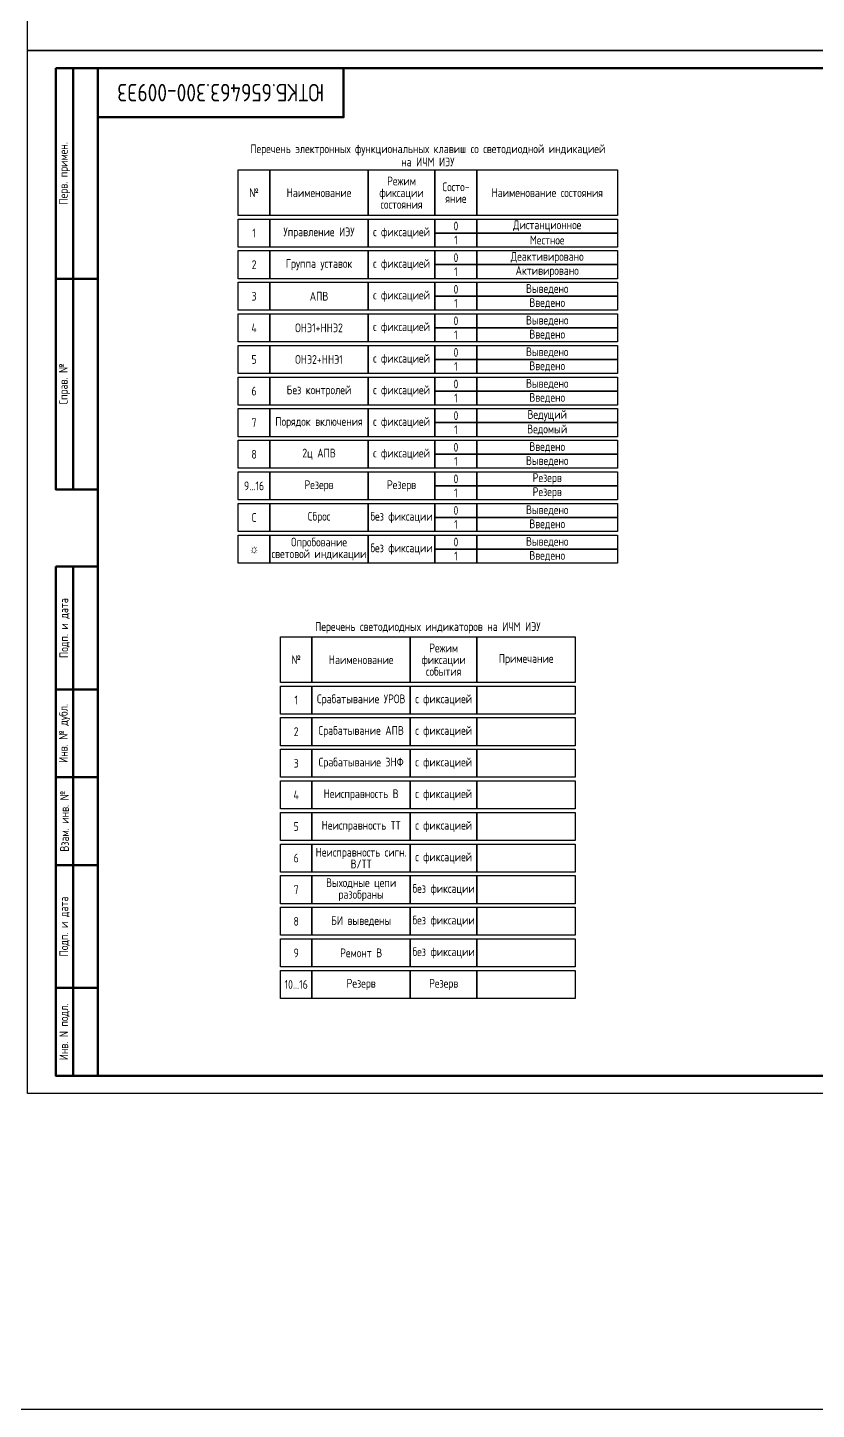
# Model space of a CAD drawing. Header units: millimetres. Extents: x -936 to 3453, y -90 to 618.
# Drawn here: x 0 to 224.7, y -90 to 303.5 of the extents above; entities that cross this region are included whole.
import ezdxf

# ---------------------------------------------------------------- set-up
doc = ezdxf.new("R2010")
doc.units = ezdxf.units.MM
doc.styles.add('Gost_type_A', font='GOST_0.TTF')

# ---------------------------------------------------------------- blocks, each defined once
blk = doc.blocks.new('Штамп угловой верхний')
at = {"lineweight": 50}
blk.add_lwpolyline([(0, 0), (70, 0), (70, -14), (0, -14)], close=True, dxfattribs=at)
blk = doc.blocks.new('Формат_А3')
blk.add_lwpolyline([(-420, 297), (0, 297), (0, 0), (-420, 0)], close=True)
at = {"lineweight": 50}
blk.add_lwpolyline([(-400, 292), (-5, 292), (-5, 5), (-400, 5)], close=True, dxfattribs=at)
blk = doc.blocks.new('Штамп левый верхний')
at = {"lineweight": 50}
for points in [[(-12, 0), (-7, 0), (-7, -60), (-12, -60)], [(-7, 0), (0, 0), (0, -60), (-7, -60)], [(-12, -60), (-7, -60), (-7, -120), (-12, -120)], [(-7, -60), (0, -60), (0, -120), (-7, -120)]]:
    blk.add_lwpolyline(points, close=True, dxfattribs=at)
at = {"char_height": 2.5, "width": 60, "attachment_point": 5, "rotation": 90, "style": 'Gost_type_A'}
for s, insert in [('Перв. примен.', (-9.5, -30)), ('Справ. №', (-9.5, -90))]:
    blk.add_mtext(s, dxfattribs=dict(at, insert=insert))
blk = doc.blocks.new('Штамп левый нижний')
at = {"lineweight": 50}
for points in [[(-12, 145), (-7, 145), (-7, 110), (-12, 110)], [(-7, 145), (0, 145), (0, 110), (-7, 110)], [(-12, 110), (-7, 110), (-7, 85), (-12, 85)], [(-7, 110), (0, 110), (0, 85), (-7, 85)], [(-12, 85), (-7, 85), (-7, 60), (-12, 60)], [(-7, 85), (0, 85), (0, 60), (-7, 60)], [(-12, 60), (-7, 60), (-7, 25), (-12, 25)], [(-7, 60), (0, 60), (0, 25), (-7, 25)], [(-12, 25), (-7, 25), (-7, 0), (-12, 0)], [(-7, 25), (0, 25), (0, 0), (-7, 0)]]:
    blk.add_lwpolyline(points, close=True, dxfattribs=at)
at = {"char_height": 2.5, "attachment_point": 5, "rotation": 90, "style": 'Gost_type_A'}
for s, insert, width in [('Подп. и дата', (-9.5, 127.5), 35), ('Инв. № дубл.', (-9.5, 97.5), 25), ('Взам. инв. №', (-9.5, 72.5), 25), ('Подп. и дата', (-9.5, 42.5), 35), ('Инв. N подл.', (-9.5, 12.5), 25)]:
    blk.add_mtext(s, dxfattribs=dict(at, insert=insert, width=width))

msp = doc.modelspace()

# ---------------------------------------------------------------- linework, layer by layer
for points in [[(-936, 618), (3453, 618), (3453, -90), (-936, -90)], [(0, 513), (801, 513), (801, 297), (0, 297)], [(60, 263), (69, 263), (69, 250), (60, 250)], [(69, 263), (97, 263), (97, 250), (69, 250)], [(97, 263), (116, 263), (116, 250), (97, 250)], [(116, 263), (128, 263), (128, 250), (116, 250)], [(128, 263), (168, 263), (168, 250), (128, 250)], [(60, 249), (69, 249), (69, 241), (60, 241)], [(69, 249), (97, 249), (97, 241), (69, 241)], [(97, 249), (116, 249), (116, 241), (97, 241)], [(116, 249), (128, 249), (128, 245), (116, 245)], [(128, 249), (168, 249), (168, 245), (128, 245)], [(116, 245), (128, 245), (128, 241), (116, 241)], [(128, 245), (168, 245), (168, 241), (128, 241)], [(60, 240), (69, 240), (69, 232), (60, 232)], [(69, 240), (97, 240), (97, 232), (69, 232)], [(97, 240), (116, 240), (116, 232), (97, 232)], [(116, 240), (128, 240), (128, 236), (116, 236)], [(128, 240), (168, 240), (168, 236), (128, 236)], [(116, 236), (128, 236), (128, 232), (116, 232)], [(128, 236), (168, 236), (168, 232), (128, 232)], [(60, 231), (69, 231), (69, 223), (60, 223)], [(69, 231), (97, 231), (97, 223), (69, 223)], [(97, 231), (116, 231), (116, 223), (97, 223)], [(116, 231), (128, 231), (128, 227), (116, 227)], [(128, 231), (168, 231), (168, 227), (128, 227)], [(116, 227), (128, 227), (128, 223), (116, 223)], [(128, 227), (168, 227), (168, 223), (128, 223)], [(60, 222), (69, 222), (69, 214), (60, 214)], [(69, 222), (97, 222), (97, 214), (69, 214)], [(97, 222), (116, 222), (116, 214), (97, 214)], [(116, 222), (128, 222), (128, 218), (116, 218)], [(128, 222), (168, 222), (168, 218), (128, 218)], [(116, 218), (128, 218), (128, 214), (116, 214)], [(128, 218), (168, 218), (168, 214), (128, 214)], [(60, 213), (69, 213), (69, 205), (60, 205)], [(69, 213), (97, 213), (97, 205), (69, 205)], [(97, 213), (116, 213), (116, 205), (97, 205)], [(116, 213), (128, 213), (128, 209), (116, 209)], [(128, 213), (168, 213), (168, 209), (128, 209)], [(116, 209), (128, 209), (128, 205), (116, 205)], [(128, 209), (168, 209), (168, 205), (128, 205)], [(60, 204), (69, 204), (69, 196), (60, 196)], [(69, 204), (97, 204), (97, 196), (69, 196)], [(97, 204), (116, 204), (116, 196), (97, 196)], [(116, 204), (128, 204), (128, 200), (116, 200)], [(128, 204), (168, 204), (168, 200), (128, 200)], [(116, 200), (128, 200), (128, 196), (116, 196)], [(128, 200), (168, 200), (168, 196), (128, 196)], [(60, 195), (69, 195), (69, 187), (60, 187)], [(69, 195), (97, 195), (97, 187), (69, 187)], [(97, 195), (116, 195), (116, 187), (97, 187)], [(116, 195), (128, 195), (128, 191), (116, 191)], [(128, 195), (168, 195), (168, 191), (128, 191)], [(116, 191), (128, 191), (128, 187), (116, 187)], [(128, 191), (168, 191), (168, 187), (128, 187)], [(60, 186), (69, 186), (69, 178), (60, 178)], [(69, 186), (97, 186), (97, 178), (69, 178)], [(97, 186), (116, 186), (116, 178), (97, 178)], [(116, 186), (128, 186), (128, 182), (116, 182)], [(128, 186), (168, 186), (168, 182), (128, 182)], [(116, 182), (128, 182), (128, 178), (116, 178)], [(128, 182), (168, 182), (168, 178), (128, 178)], [(60, 177), (69, 177), (69, 169), (60, 169)], [(69, 177), (97, 177), (97, 169), (69, 169)], [(97, 177), (116, 177), (116, 169), (97, 169)], [(116, 177), (128, 177), (128, 173), (116, 173)], [(128, 177), (168, 177), (168, 173), (128, 173)], [(116, 173), (128, 173), (128, 169), (116, 169)], [(128, 173), (168, 173), (168, 169), (128, 169)], [(60, 168), (69, 168), (69, 160), (60, 160)], [(69, 168), (97, 168), (97, 160), (69, 160)], [(97, 168), (116, 168), (116, 160), (97, 160)], [(116, 168), (128, 168), (128, 164), (116, 164)], [(128, 168), (168, 168), (168, 164), (128, 164)], [(116, 164), (128, 164), (128, 160), (116, 160)], [(128, 164), (168, 164), (168, 160), (128, 160)], [(60, 159), (69, 159), (69, 151), (60, 151)], [(69, 159), (97, 159), (97, 151), (69, 151)], [(97, 159), (116, 159), (116, 151), (97, 151)], [(116, 159), (128, 159), (128, 155), (116, 155)], [(128, 159), (168, 159), (168, 155), (128, 155)], [(116, 155), (128, 155), (128, 151), (116, 151)], [(128, 155), (168, 155), (168, 151), (128, 151)], [(72, 130), (81, 130), (81, 117), (72, 117)], [(81, 130), (109, 130), (109, 117), (81, 117)], [(109, 130), (128, 130), (128, 117), (109, 117)], [(128, 130), (156, 130), (156, 117), (128, 117)], [(72, 116), (81, 116), (81, 108), (72, 108)], [(81, 116), (109, 116), (109, 108), (81, 108)], [(109, 116), (128, 116), (128, 108), (109, 108)], [(128, 116), (156, 116), (156, 108), (128, 108)], [(72, 107), (81, 107), (81, 99), (72, 99)], [(81, 107), (109, 107), (109, 99), (81, 99)], [(109, 107), (128, 107), (128, 99), (109, 99)], [(128, 107), (156, 107), (156, 99), (128, 99)], [(72, 98), (81, 98), (81, 90), (72, 90)], [(81, 98), (109, 98), (109, 90), (81, 90)], [(109, 98), (128, 98), (128, 90), (109, 90)], [(128, 98), (156, 98), (156, 90), (128, 90)], [(72, 89), (81, 89), (81, 81), (72, 81)], [(81, 89), (109, 89), (109, 81), (81, 81)], [(109, 89), (128, 89), (128, 81), (109, 81)], [(128, 89), (156, 89), (156, 81), (128, 81)], [(72, 80), (81, 80), (81, 72), (72, 72)], [(81, 80), (109, 80), (109, 72), (81, 72)], [(109, 80), (128, 80), (128, 72), (109, 72)], [(128, 80), (156, 80), (156, 72), (128, 72)], [(72, 71), (81, 71), (81, 63), (72, 63)], [(81, 71), (109, 71), (109, 63), (81, 63)], [(109, 71), (128, 71), (128, 63), (109, 63)], [(128, 71), (156, 71), (156, 63), (128, 63)], [(72, 62), (81, 62), (81, 54), (72, 54)], [(81, 62), (109, 62), (109, 54), (81, 54)], [(109, 62), (128, 62), (128, 54), (109, 54)], [(128, 62), (156, 62), (156, 54), (128, 54)], [(72, 53), (81, 53), (81, 45), (72, 45)], [(81, 53), (109, 53), (109, 45), (81, 45)], [(109, 53), (128, 53), (128, 45), (109, 45)], [(128, 53), (156, 53), (156, 45), (128, 45)], [(72, 44), (81, 44), (81, 36), (72, 36)], [(81, 44), (109, 44), (109, 36), (81, 36)], [(109, 44), (128, 44), (128, 36), (109, 36)], [(128, 44), (156, 44), (156, 36), (128, 36)], [(72, 35), (81, 35), (81, 27), (72, 27)], [(81, 35), (109, 35), (109, 27), (81, 27)], [(109, 35), (128, 35), (128, 27), (109, 27)], [(128, 35), (156, 35), (156, 27), (128, 27)]]:
    msp.add_lwpolyline(points, close=True)

# ---------------------------------------------------------------- block references
for name, p in [('Формат_А3', (420, 0)), ('Штамп левый верхний', (20, 292)), ('Штамп угловой верхний', (20, 292)), ('Штамп левый нижний', (20, 5))]:
    msp.add_blockref(name, p)

# ---------------------------------------------------------------- texts
at = {"insert": (55, 285), "char_height": 5, "width": 70, "attachment_point": 5, "rotation": 180, "style": 'Gost_type_A'}
msp.add_mtext('ЮТКБ.656463.300-009Э3', dxfattribs=at)
at = {"char_height": 2.5, "style": 'Gost_type_A'}
for s, insert, width, attachment_point, line_spacing_factor in [('Перечень электронных функциональных клавиш со светодиодной индикацией\\Pна ИЧМ ИЭУ', (114, 264), 108, 8, 0.9), ('Режим\\Pфиксации состояния', (106.5, 256.5), 19, 5, 0.8), ('№ ', (64.5, 256.5), 9, 5, 0.8), ('Наименование ', (83, 256.5), 28, 5, 0.8), ('Состо- яние', (122, 256.5), 12, 5, 0.8), ('Наименование состояния ', (148, 256.5), 40, 5, 0.8), ('0', (122, 247), 12, 5, 0.8), ('Дистанционное', (148, 247), 40, 5, 0.8), ('1', (64.5, 245), 9, 5, 0.8), ('Управление ИЭУ', (83, 245), 28, 5, 0.8), ('с фиксацией', (106.5, 245), 19, 5, 0.8), ('1', (122, 243), 12, 5, 0.8), ('Местное', (148, 243), 40, 5, 0.8), ('2', (64.5, 236), 9, 5, 0.8), ('Группа уставок', (83, 236), 28, 5, 0.8), ('с фиксацией', (106.5, 236), 19, 5, 0.8), ('0', (122, 238), 12, 5, 0.8), ('Деактивировано', (148, 238), 40, 5, 0.8), ('1', (122, 234), 12, 5, 0.8), ('Активировано', (148, 234), 40, 5, 0.8), ('3', (64.5, 227), 9, 5, 0.8), ('АПВ', (83, 227), 28, 5, 0.8), ('с фиксацией', (106.5, 227), 19, 5, 0.8), ('0', (122, 229), 12, 5, 0.8), ('Выведено', (148, 229), 40, 5, 0.8), ('1', (122, 225), 12, 5, 0.8), ('Введено', (148, 225), 40, 5, 0.8), ('0', (122, 220), 12, 5, 0.8), ('Выведено', (148, 220), 40, 5, 0.8), ('4', (64.5, 218), 9, 5, 0.8), ('ОНЭ1+ННЭ2 ', (83, 218), 28, 5, 0.8), ('с фиксацией', (106.5, 218), 19, 5, 0.8), ('1', (122, 216), 12, 5, 0.8), ('Введено', (148, 216), 40, 5, 0.8), ('5', (64.5, 209), 9, 5, 0.8), ('ОНЭ2+ННЭ1 ', (83, 209), 28, 5, 0.8), ('с фиксацией', (106.5, 209), 19, 5, 0.8), ('0', (122, 211), 12, 5, 0.8), ('Выведено', (148, 211), 40, 5, 0.8), ('1', (122, 207), 12, 5, 0.8), ('Введено', (148, 207), 40, 5, 0.8), ('6', (64.5, 200), 9, 5, 0.8), ('Без контролей ', (83, 200), 28, 5, 0.8), ('с фиксацией', (106.5, 200), 19, 5, 0.8), ('0', (122, 202), 12, 5, 0.8), ('Выведено', (148, 202), 40, 5, 0.8), ('1', (122, 198), 12, 5, 0.8), ('Введено', (148, 198), 40, 5, 0.8), ('0', (122, 193), 12, 5, 0.8), ('Ведущий', (148, 193), 40, 5, 0.8), ('7', (64.5, 191), 9, 5, 0.8), ('Порядок включения ', (83, 191), 28, 5, 0.8), ('с фиксацией', (106.5, 191), 19, 5, 0.8), ('1', (122, 189), 12, 5, 0.8), ('Ведомый', (148, 189), 40, 5, 0.8), ('0', (122, 184), 12, 5, 0.8), ('Введено', (148, 184), 40, 5, 0.8), ('8', (64.5, 182), 9, 5, 0.8), ('2ц АПВ ', (83, 182), 28, 5, 0.8), ('с фиксацией', (106.5, 182), 19, 5, 0.8), ('1', (122, 180), 12, 5, 0.8), ('Выведено', (148, 180), 40, 5, 0.8), ('9...16', (64.5, 173), 9, 5, 0.8), ('Резерв', (83, 173), 28, 5, 0.8), ('Резерв', (106.5, 173), 19, 5, 0.8), ('0', (122, 175), 12, 5, 0.8), ('Резерв', (148, 175), 40, 5, 0.8), ('1', (122, 171), 12, 5, 0.8), ('Резерв', (148, 171), 40, 5, 0.8), ('Сброс', (83, 164), 28, 5, 0.8), ('без фиксации', (106.5, 164), 19, 5, 0.8), ('0', (122, 166), 12, 5, 0.8), ('Выведено', (148, 166), 40, 5, 0.8), ('C', (64.5, 164), 9, 5, 0.8), ('1', (122, 162), 12, 5, 0.8), ('Введено', (148, 162), 40, 5, 0.8), ('Опробование световой индикации', (83, 155), 28, 5, 0.8), ('0', (122, 157), 12, 5, 0.8), ('Выведено', (148, 157), 40, 5, 0.8), ('☼', (64.5, 155), 9, 5, 0.8), ('без фиксации', (106.5, 155), 19, 5, 0.8), ('1', (122, 153), 12, 5, 0.8), ('Введено', (148, 153), 40, 5, 0.8), ('Перечень светодиодных индикаторов на ИЧМ ИЭУ', (114, 131), 84, 8, 0.9), ('Режим\\Pфиксации события', (118.5, 123.5), 19, 5, 0.8), ('№ ', (76.5, 123.5), 9, 5, 0.8), ('Наименование ', (95, 123.5), 28, 5, 0.8), ('Примечание', (142, 123.5), 28, 5, 0.8), ('1', (76.5, 112), 9, 5, 0.8), ('Срабатывание УРОВ', (95, 112), 28, 5, 0.8), ('с фиксацией', (118.5, 112), 19, 5, 0.8), ('2', (76.5, 103), 9, 5, 0.8), ('Срабатывание АПВ  ', (95, 103), 28, 5, 0.8), ('с фиксацией', (118.5, 103), 19, 5, 0.8), ('3', (76.5, 94), 9, 5, 0.8), ('Срабатывание ЗНФ ', (95, 94), 28, 5, 0.8), ('с фиксацией', (118.5, 94), 19, 5, 0.8), ('Неисправность В ', (95, 85), 28, 5, 0.8), ('с фиксацией', (118.5, 85), 19, 5, 0.8), ('4', (76.5, 85), 9, 5, 0.8), ('5', (76.5, 76), 9, 5, 0.8), ('Неисправность ТТ ', (95, 76), 28, 5, 0.8), ('с фиксацией', (118.5, 76), 19, 5, 0.8), ('6', (76.5, 67), 9, 5, 0.8), ('Неисправность сигн. В/ТТ ', (95, 67), 28, 5, 0.8), ('с фиксацией', (118.5, 67), 19, 5, 0.8), ('7', (76.5, 58), 9, 5, 0.8), ('Выходные цепи разобраны ', (95, 58), 28, 5, 0.8), ('без фиксации', (118.5, 58), 19, 5, 0.8), ('8', (76.5, 49), 9, 5, 0.8), ('БИ выведены ', (95, 49), 28, 5, 0.8), ('без фиксации', (118.5, 49), 19, 5, 0.8), ('9', (76.5, 40), 9, 5, 0.8), ('Ремонт В ', (95, 40), 28, 5, 0.8), ('без фиксации', (118.5, 40), 19, 5, 0.8), ('10...16', (76.5, 31), 9, 5, 0.8), ('Резерв', (95, 31), 28, 5, 0.8), ('Резерв', (118.5, 31), 19, 5, 0.8)]:
    msp.add_mtext(s, dxfattribs=dict(at, insert=insert, width=width, attachment_point=attachment_point, line_spacing_factor=line_spacing_factor))

doc.saveas('drawing.dxf')
